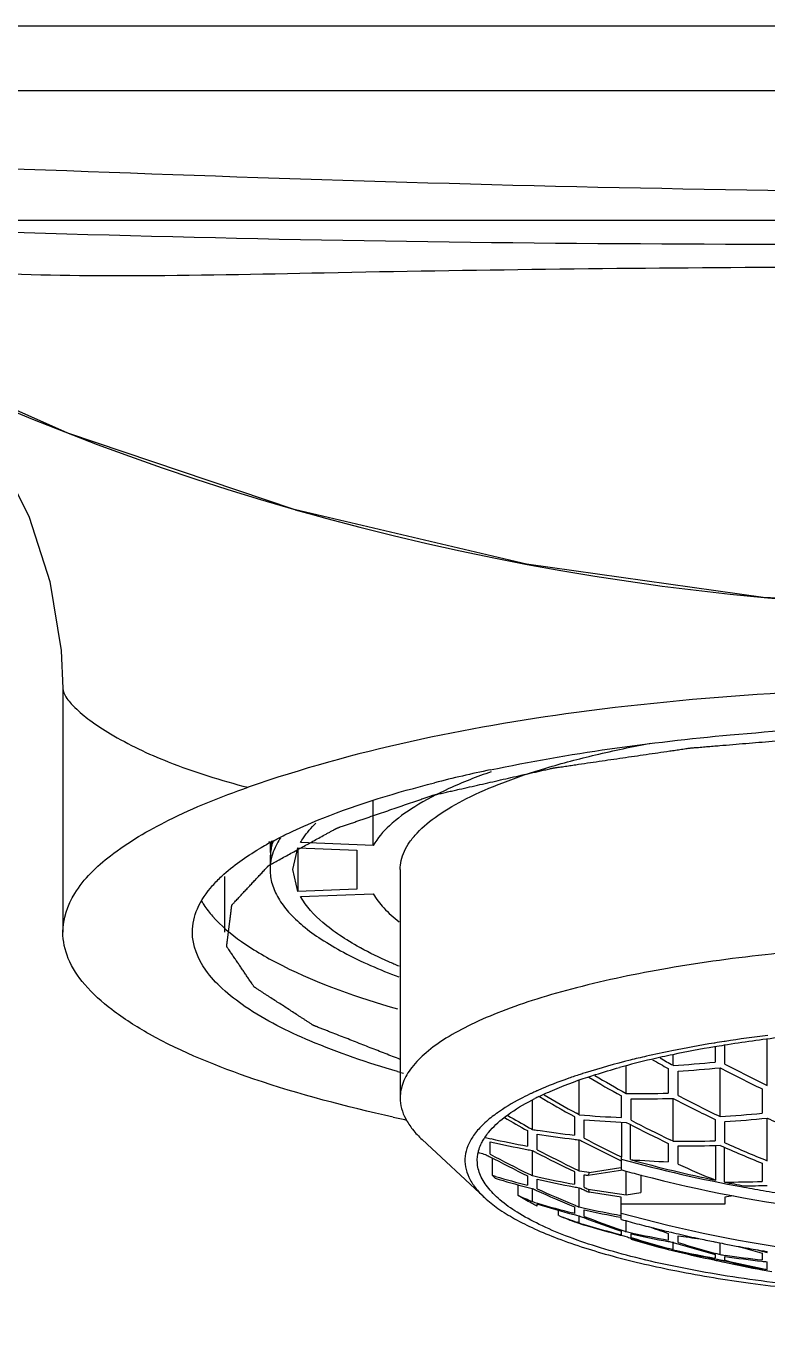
# Model space of a CAD drawing. Extents: x 1723 to 2513, y 4681 to 5260.
# Drawn here: x 1880.47 to 1891.91, y 5091.84 to 5111.86 of the extents above; entities that cross this region are included whole.
import ezdxf

# ---------------------------------------------------------------- set-up
doc = ezdxf.new("R2010")
doc.units = 0
doc.header["$LTSCALE"] = 30
doc.header["$MEASUREMENT"] = 0
doc.layers.add('80T168S5401_DXF_CONTINUOUS_LINE', color=7, linetype='CONTINUOUS')
doc.layers.add('M24421NP-R06DXF_CONTINUOUS_LINE', color=7, linetype='CONTINUOUS')

msp = doc.modelspace()

# ---------------------------------------------------------------- linework, layer by layer
at = {"layer": '80T168S5401_DXF_CONTINUOUS_LINE', "color": 7, "linetype": 'Continuous'}
for p, q in [((1874.538, 5111.861), (1916.538, 5111.861)), ((1874.538, 5108.861), (1916.538, 5108.861)), ((1881.038, 5101.625), (1881.038, 5097.861))]:
    msp.add_line(p, q, dxfattribs=at)
at = {"layer": '80T168S5401_DXF_CONTINUOUS_LINE', "color": 9, "linetype": 'Continuous'}
msp.add_line((1916.538, 5110.861), (1874.538, 5110.861), dxfattribs=at)
at = {"layer": '80T168S5401_DXF_CONTINUOUS_LINE', "color": 6, "linetype": 'Continuous'}
msp.add_line((1884.627, 5104.388), (1884.816, 5104.334), dxfattribs=at)
at = {"layer": '80T168S5401_DXF_CONTINUOUS_LINE', "color": 2, "linetype": 'Continuous'}
msp.add_line((1883.538, 5097.861), (1883.538, 5098.719), dxfattribs=at)
at = {"layer": '80T168S5401_DXF_CONTINUOUS_LINE', "color": 6, "linetype": 'Continuous'}
msp.add_lwpolyline([(1895.538, 5102.861), (1891.853, 5103.032), (1888.2, 5103.544), (1884.609, 5104.393), (1881.114, 5105.571), (1877.742, 5107.067), (1874.538, 5108.861)], dxfattribs=at)
at = {"layer": '80T168S5401_DXF_CONTINUOUS_LINE', "color": 7, "linetype": 'Continuous'}
msp.add_lwpolyline([(1877.684, 5107.574), (1877.654, 5107.59), (1877.722, 5107.552), (1877.986, 5107.386), (1878.443, 5107.052), (1878.992, 5106.562), (1879.552, 5105.93), (1880.075, 5105.163), (1880.517, 5104.272), (1880.839, 5103.28), (1881.013, 5102.21), (1881.038, 5101.625)], dxfattribs=at)
for centre, radius, start, end in [((1895.538, 5142.611), 39.75, 245.5565, 294.4671), ((1891.994, 5079.622), 21.199, 101.8572, 104.2395), ((1886.658, 5094.811), 5.051, 119.3694, 120.8018), ((1886.89, 5094.4), 5.523, 118.2479, 119.3736), ((1885.339, 5100.045), 1.364, 214.92, 216.2994), ((1890.76, 5111.393), 16.332, 253.8016, 254.1531), ((1891.965, 5121.445), 27.076, 257.5745, 258.0132)]:
    msp.add_arc(centre, radius, start, end, dxfattribs=at)
at = {"layer": '80T168S5401_DXF_CONTINUOUS_LINE', "color": 9, "linetype": 'Continuous'}
for points, knots in [([(1895.538, 5109.294), (1892.036, 5109.295), (1885.034, 5109.448), (1878.037, 5109.742), (1874.538, 5109.862)], [0, 0, 0, 0, 0.499989, 1, 1, 1, 1]), ([(1895.538, 5108.478), (1892.036, 5108.481), (1885.034, 5108.49), (1878.036, 5108.741), (1874.538, 5108.861)], [0, 0, 0, 0, 0.500083, 1, 1, 1, 1]), ([(1895.538, 5076.661), (1894.472, 5076.661), (1892.363, 5076.724), (1889.274, 5077.055), (1886.352, 5077.626), (1883.673, 5078.468), (1881.305, 5079.637), (1879.314, 5081.163), (1877.733, 5083.03), (1876.559, 5085.196), (1875.737, 5087.604), (1874.993, 5091.169), (1874.615, 5096.011), (1874.533, 5102.091), (1874.537, 5106.267), (1874.538, 5108.393)], [0, 0, 0, 0, 0.070379, 0.139162, 0.204889, 0.266587, 0.324081, 0.378291, 0.431013, 0.484358, 0.539929, 0.598451, 0.724359, 0.859665, 1, 1, 1, 1]), ([(1876.3, 5108.328), (1876.363, 5108.331), (1876.538, 5108.313), (1876.869, 5108.277), (1877.347, 5108.222), (1878.288, 5108.129), (1879.871, 5108.026), (1882.256, 5107.987), (1885.204, 5108.055), (1889.701, 5108.128), (1893.19, 5108.144), (1895.538, 5108.143)], [0, 0, 0, 0, 0.009922, 0.027165, 0.052033, 0.084774, 0.174635, 0.299033, 0.456419, 0.634055, 1, 1, 1, 1]), ([(1881.038, 5101.625), (1881.038, 5101.579), (1881.095, 5101.467), (1881.24, 5101.307), (1881.473, 5101.115), (1881.94, 5100.811), (1882.749, 5100.431), (1883.479, 5100.204), (1883.898, 5100.099)], [0, 0, 0, 0, 0.041347, 0.106821, 0.197159, 0.311625, 0.61008, 1, 1, 1, 1])]:
    msp.add_open_spline(points, degree=3, knots=knots, dxfattribs=at)
at = {"layer": '80T168S5401_DXF_CONTINUOUS_LINE', "color": 7, "linetype": 'Continuous'}
for points, knots in [([(1895.538, 5076.661), (1894.464, 5076.661), (1892.858, 5076.715), (1890.739, 5076.902), (1889.189, 5077.101), (1887.684, 5077.363), (1886.237, 5077.692), (1884.858, 5078.095), (1883.152, 5078.721), (1881.573, 5079.517), (1880.18, 5080.502), (1879.25, 5081.314), (1878.425, 5082.211), (1877.702, 5083.187), (1877.078, 5084.238), (1876.546, 5085.359), (1876.098, 5086.544), (1875.598, 5088.224), (1875.15, 5090.461), (1874.828, 5093.277), (1874.653, 5096.23), (1874.571, 5099.292), (1874.542, 5102.437), (1874.537, 5105.636), (1874.538, 5107.784), (1874.538, 5108.861)], [0, 0, 0, 0, 0.070161, 0.104828, 0.138927, 0.172221, 0.204553, 0.23582, 0.265997, 0.323222, 0.350563, 0.3773, 0.403685, 0.430001, 0.45651, 0.483435, 0.510945, 0.539154, 0.597858, 0.659643, 0.724191, 0.791046, 0.859723, 0.929617, 1, 1, 1, 1]), ([(1895.538, 5101.656), (1894.411, 5101.656), (1892.215, 5101.594), (1888.303, 5101.241), (1885.535, 5100.669), (1883.898, 5100.099)], [0, 0, 0, 0, 0.286744, 0.558738, 1, 1, 1, 1]), ([(1887.638, 5100.368), (1888.86, 5100.626), (1891.49, 5100.984), (1894.139, 5101.096), (1895.538, 5101.096)], [0, 0, 0, 0, 0.471597, 1, 1, 1, 1]), ([(1884.587, 5099.421), (1884.74, 5099.493), (1885.451, 5099.798), (1886.195, 5100.021), (1886.779, 5100.169)], [0, 0, 0, 0, 0.2197, 1, 1, 1, 1]), ([(1881.038, 5097.861), (1881.038, 5098.069), (1881.209, 5098.544), (1881.82, 5099.122), (1882.74, 5099.658), (1883.48, 5099.954), (1883.898, 5100.099)], [0, 0, 0, 0, 0.164085, 0.374107, 0.651366, 1, 1, 1, 1]), ([(1884.276, 5099.265), (1884.3, 5099.278), (1884.403, 5099.332), (1884.507, 5099.384), (1884.587, 5099.421)], [0, 0, 0, 0, 0.242638, 1, 1, 1, 1]), ([(1883.351, 5098.581), (1883.396, 5098.632), (1883.611, 5098.85), (1883.866, 5099.027), (1884.071, 5099.149)], [0, 0, 0, 0, 0.220636, 1, 1, 1, 1]), ([(1883.038, 5097.861), (1883.038, 5097.985), (1883.101, 5098.253), (1883.257, 5098.474), (1883.351, 5098.581)], [0, 0, 0, 0, 0.464219, 1, 1, 1, 1]), ([(1883.18, 5098.341), (1883.191, 5098.322), (1883.243, 5098.239), (1883.302, 5098.163), (1883.351, 5098.107)], [0, 0, 0, 0, 0.238542, 1, 1, 1, 1]), ([(1883.351, 5098.107), (1883.482, 5097.959), (1883.825, 5097.674), (1884.76, 5097.14), (1885.596, 5096.852), (1886.204, 5096.675)], [0, 0, 0, 0, 0.183719, 0.411065, 1, 1, 1, 1]), ([(1886.139, 5095.004), (1885.413, 5095.164), (1884.126, 5095.502), (1882.67, 5096.087), (1881.816, 5096.626), (1881.382, 5097.015), (1881.105, 5097.425), (1881.038, 5097.723), (1881.038, 5097.861)], [0, 0, 0, 0, 0.363333, 0.649359, 0.762001, 0.855366, 0.932559, 1, 1, 1, 1]), ([(1886.204, 5095.709), (1885.746, 5095.842), (1884.937, 5096.116), (1884.031, 5096.565), (1883.509, 5096.966), (1883.177, 5097.32), (1883.038, 5097.654), (1883.038, 5097.861)], [0, 0, 0, 0, 0.356136, 0.637141, 0.749772, 0.845488, 1, 1, 1, 1])]:
    msp.add_open_spline(points, degree=3, knots=knots, dxfattribs=at)
at = {"layer": '80T168S5401_DXF_CONTINUOUS_LINE', "color": 2, "linetype": 'Continuous'}
msp.add_open_spline([(1886.246, 5095.896), (1886.169, 5095.926), (1886.016, 5095.986), (1885.786, 5096.076), (1885.557, 5096.166), (1885.365, 5096.241), (1885.231, 5096.293), (1885.154, 5096.323), (1885.097, 5096.346), (1885.049, 5096.365), (1885.011, 5096.38), (1884.982, 5096.391), (1884.958, 5096.4), (1884.941, 5096.407), (1884.932, 5096.411), (1884.925, 5096.413), (1884.919, 5096.416), (1884.914, 5096.418), (1884.909, 5096.419), (1884.905, 5096.422), (1884.898, 5096.426), (1884.89, 5096.432), (1884.877, 5096.44), (1884.861, 5096.451), (1884.834, 5096.468), (1884.802, 5096.489), (1884.762, 5096.515), (1884.723, 5096.54), (1884.684, 5096.565), (1884.631, 5096.599), (1884.566, 5096.642), (1884.487, 5096.693), (1884.409, 5096.744), (1884.33, 5096.795), (1884.265, 5096.837), (1884.212, 5096.871), (1884.173, 5096.897), (1884.134, 5096.922), (1884.101, 5096.943), (1884.075, 5096.96), (1884.055, 5096.973), (1884.039, 5096.984), (1884.026, 5096.992), (1884.016, 5096.999), (1884.008, 5097.004), (1884.002, 5097.008), (1883.999, 5097.01), (1883.996, 5097.011), (1883.994, 5097.013), (1883.993, 5097.015), (1883.99, 5097.019), (1883.986, 5097.025), (1883.982, 5097.032), (1883.975, 5097.041), (1883.968, 5097.052), (1883.959, 5097.065), (1883.946, 5097.083), (1883.925, 5097.115), (1883.894, 5097.16), (1883.858, 5097.214), (1883.821, 5097.268), (1883.785, 5097.322), (1883.748, 5097.376), (1883.711, 5097.43), (1883.681, 5097.475), (1883.656, 5097.511), (1883.638, 5097.538), (1883.62, 5097.565), (1883.604, 5097.588), (1883.592, 5097.606), (1883.584, 5097.617), (1883.578, 5097.626), (1883.574, 5097.632), (1883.571, 5097.636), (1883.57, 5097.639), (1883.569, 5097.64), (1883.568, 5097.642), (1883.568, 5097.643), (1883.568, 5097.645), (1883.569, 5097.648), (1883.569, 5097.653), (1883.57, 5097.66), (1883.571, 5097.667), (1883.572, 5097.676), (1883.574, 5097.688), (1883.575, 5097.701), (1883.577, 5097.715), (1883.579, 5097.733), (1883.582, 5097.756), (1883.586, 5097.784), (1883.59, 5097.82), (1883.596, 5097.866), (1883.603, 5097.921), (1883.609, 5097.976), (1883.616, 5098.03), (1883.623, 5098.085), (1883.629, 5098.131), (1883.633, 5098.167), (1883.636, 5098.19), (1883.638, 5098.209), (1883.64, 5098.222), (1883.642, 5098.236), (1883.643, 5098.247), (1883.644, 5098.257), (1883.645, 5098.263), (1883.646, 5098.269), (1883.646, 5098.274), (1883.647, 5098.277), (1883.647, 5098.279), (1883.647, 5098.28), (1883.648, 5098.281), (1883.65, 5098.282), (1883.652, 5098.284), (1883.654, 5098.287), (1883.66, 5098.294), (1883.669, 5098.303), (1883.682, 5098.317), (1883.698, 5098.334), (1883.718, 5098.356), (1883.743, 5098.382), (1883.767, 5098.408), (1883.791, 5098.435), (1883.824, 5098.47), (1883.865, 5098.513), (1883.913, 5098.566), (1883.962, 5098.618), (1884.011, 5098.671), (1884.052, 5098.714), (1884.084, 5098.749), (1884.109, 5098.775), (1884.133, 5098.802), (1884.153, 5098.824), (1884.17, 5098.841), (1884.182, 5098.854), (1884.192, 5098.865), (1884.2, 5098.874), (1884.205, 5098.879), (1884.209, 5098.884), (1884.212, 5098.886), (1884.214, 5098.889), (1884.215, 5098.89), (1884.219, 5098.892), (1884.222, 5098.894), (1884.227, 5098.896), (1884.235, 5098.901), (1884.244, 5098.906), (1884.255, 5098.912), (1884.27, 5098.92), (1884.297, 5098.935), (1884.334, 5098.955), (1884.395, 5098.988), (1884.47, 5099.03), (1884.56, 5099.079), (1884.651, 5099.129), (1884.741, 5099.179), (1884.832, 5099.228), (1884.922, 5099.278), (1885.012, 5099.328), (1885.088, 5099.369), (1885.148, 5099.402), (1885.186, 5099.423), (1885.212, 5099.437), (1885.227, 5099.445), (1885.238, 5099.452), (1885.248, 5099.457), (1885.255, 5099.461), (1885.26, 5099.464), (1885.264, 5099.466), (1885.266, 5099.467), (1885.271, 5099.469), (1885.276, 5099.47), (1885.282, 5099.473), (1885.293, 5099.476), (1885.306, 5099.481), (1885.328, 5099.488), (1885.354, 5099.497), (1885.386, 5099.508), (1885.429, 5099.523), (1885.482, 5099.541), (1885.546, 5099.563), (1885.61, 5099.585), (1885.695, 5099.614), (1885.801, 5099.651), (1885.929, 5099.694), (1886.057, 5099.738), (1886.184, 5099.782), (1886.312, 5099.826), (1886.419, 5099.862), (1886.504, 5099.892), (1886.568, 5099.913), (1886.621, 5099.932), (1886.663, 5099.946), (1886.695, 5099.957), (1886.722, 5099.966), (1886.739, 5099.972), (1886.747, 5099.975), (1886.751, 5099.976), (1886.753, 5099.977), (1886.757, 5099.978), (1886.762, 5099.979), (1886.771, 5099.981), (1886.784, 5099.984), (1886.801, 5099.988), (1886.821, 5099.992), (1886.847, 5099.998), (1886.88, 5100.006), (1886.934, 5100.018), (1887, 5100.033), (1887.08, 5100.051), (1887.186, 5100.075), (1887.319, 5100.105), (1887.479, 5100.141), (1887.639, 5100.177), (1887.798, 5100.213), (1887.958, 5100.25), (1888.091, 5100.28), (1888.197, 5100.304), (1888.277, 5100.322), (1888.357, 5100.34), (1888.423, 5100.355), (1888.477, 5100.367), (1888.517, 5100.376), (1888.55, 5100.384), (1888.576, 5100.39), (1888.593, 5100.393), (1888.605, 5100.396), (1888.611, 5100.397), (1888.619, 5100.398), (1888.628, 5100.4), (1888.644, 5100.402), (1888.662, 5100.405), (1888.708, 5100.411), (1888.776, 5100.421), (1888.867, 5100.435), (1888.988, 5100.452), (1889.139, 5100.475), (1889.32, 5100.501), (1889.502, 5100.528), (1889.683, 5100.554), (1889.865, 5100.581), (1890.046, 5100.607), (1890.228, 5100.634), (1890.379, 5100.656), (1890.485, 5100.671), (1890.545, 5100.68), (1890.591, 5100.687), (1890.636, 5100.693), (1890.674, 5100.699), (1890.704, 5100.703), (1890.723, 5100.706), (1890.74, 5100.707), (1890.757, 5100.709), (1890.778, 5100.711), (1890.803, 5100.713), (1890.837, 5100.715), (1890.895, 5100.72), (1890.98, 5100.727), (1891.081, 5100.736), (1891.215, 5100.747), (1891.383, 5100.761), (1891.585, 5100.778), (1891.787, 5100.794), (1891.989, 5100.811), (1892.191, 5100.828), (1892.393, 5100.844), (1892.561, 5100.858), (1892.696, 5100.87), (1892.797, 5100.878), (1892.881, 5100.885), (1892.948, 5100.89), (1892.99, 5100.894), (1893.024, 5100.897), (1893.045, 5100.899), (1893.062, 5100.9), (1893.074, 5100.901), (1893.088, 5100.901), (1893.105, 5100.902), (1893.128, 5100.902), (1893.163, 5100.903), (1893.207, 5100.904), (1893.26, 5100.906), (1893.331, 5100.908), (1893.454, 5100.911), (1893.631, 5100.916), (1893.913, 5100.923), (1894.266, 5100.933), (1894.69, 5100.944), (1895.114, 5100.956), (1895.397, 5100.963), (1895.538, 5100.967)], degree=3, knots=[0, 0, 0, 0, 0.015625, 0.03125, 0.046875, 0.0625, 0.070312, 0.074219, 0.078125, 0.082031, 0.083984, 0.085938, 0.087891, 0.088867, 0.089355, 0.089844, 0.090332, 0.090576, 0.09082, 0.091309, 0.091797, 0.092773, 0.09375, 0.095703, 0.097656, 0.101562, 0.105469, 0.109375, 0.113281, 0.117188, 0.125, 0.132812, 0.140625, 0.148438, 0.15625, 0.160156, 0.164062, 0.167969, 0.171875, 0.173828, 0.175781, 0.177734, 0.178711, 0.179688, 0.180664, 0.181152, 0.181396, 0.181641, 0.181885, 0.182129, 0.182617, 0.183594, 0.18457, 0.185547, 0.1875, 0.189453, 0.191406, 0.195312, 0.203125, 0.210938, 0.21875, 0.226562, 0.234375, 0.242188, 0.25, 0.253906, 0.257812, 0.261719, 0.265625, 0.267578, 0.269531, 0.270508, 0.271484, 0.271973, 0.272461, 0.272583, 0.272705, 0.272949, 0.273193, 0.273438, 0.274414, 0.275391, 0.276367, 0.277344, 0.279297, 0.28125, 0.283203, 0.285156, 0.289062, 0.292969, 0.296875, 0.304688, 0.3125, 0.320312, 0.328125, 0.335938, 0.34375, 0.347656, 0.351562, 0.353516, 0.355469, 0.357422, 0.359375, 0.360352, 0.361328, 0.362305, 0.362793, 0.363281, 0.363525, 0.363647, 0.36377, 0.364014, 0.364258, 0.364746, 0.365234, 0.367188, 0.369141, 0.371094, 0.375, 0.378906, 0.382812, 0.386719, 0.390625, 0.398438, 0.40625, 0.414062, 0.421875, 0.429688, 0.433594, 0.4375, 0.441406, 0.445312, 0.447266, 0.449219, 0.451172, 0.452148, 0.453125, 0.453613, 0.454102, 0.454346, 0.45459, 0.454834, 0.455078, 0.455566, 0.456055, 0.457031, 0.458008, 0.458984, 0.460938, 0.464844, 0.46875, 0.476562, 0.484375, 0.492188, 0.5, 0.507812, 0.515625, 0.523438, 0.53125, 0.535156, 0.539062, 0.541016, 0.541992, 0.542969, 0.543945, 0.544434, 0.544922, 0.545166, 0.54541, 0.545654, 0.545898, 0.546387, 0.546875, 0.547852, 0.548828, 0.550781, 0.552734, 0.554688, 0.558594, 0.5625, 0.566406, 0.570312, 0.578125, 0.585938, 0.59375, 0.601562, 0.609375, 0.617188, 0.621094, 0.625, 0.628906, 0.630859, 0.632812, 0.634766, 0.635742, 0.635986, 0.63623, 0.636353, 0.636475, 0.636719, 0.637207, 0.637695, 0.638672, 0.639648, 0.640625, 0.642578, 0.644531, 0.648438, 0.652344, 0.65625, 0.664062, 0.671875, 0.679688, 0.6875, 0.695312, 0.703125, 0.707031, 0.710938, 0.714844, 0.71875, 0.720703, 0.722656, 0.724609, 0.725586, 0.726562, 0.727051, 0.727295, 0.727539, 0.728027, 0.728516, 0.729492, 0.730469, 0.734375, 0.738281, 0.742188, 0.75, 0.757812, 0.765625, 0.773438, 0.78125, 0.789062, 0.796875, 0.804688, 0.808594, 0.810547, 0.8125, 0.814453, 0.816406, 0.817383, 0.818359, 0.818848, 0.819336, 0.820312, 0.821289, 0.822266, 0.824219, 0.828125, 0.832031, 0.835938, 0.84375, 0.851562, 0.859375, 0.867188, 0.875, 0.882812, 0.890625, 0.894531, 0.898438, 0.902344, 0.904297, 0.90625, 0.907227, 0.908203, 0.908691, 0.90918, 0.909668, 0.910156, 0.911133, 0.912109, 0.914062, 0.916016, 0.917969, 0.921875, 0.929688, 0.9375, 0.953125, 0.96875, 0.984375, 1, 1, 1, 1], dxfattribs=at)
at = {"layer": 'M24421NP-R06DXF_CONTINUOUS_LINE', "color": 7, "linetype": 'Continuous'}
for p, q in [((1885.831, 5099.201), (1885.831, 5099.896)), ((1885.831, 5099.201), (1884.707, 5099.244)), ((1884.238, 5098.976), (1884.238, 5098.827)), ((1884.588, 5098.827), (1884.666, 5099.164)), ((1884.666, 5099.164), (1884.666, 5098.49)), ((1884.666, 5099.164), (1885.579, 5099.129)), ((1885.579, 5099.129), (1885.579, 5098.525)), ((1884.666, 5098.49), (1884.588, 5098.827)), ((1886.247, 5098.827), (1886.247, 5095.302)), ((1885.579, 5098.525), (1884.666, 5098.49)), ((1884.707, 5098.41), (1885.831, 5098.454)), ((1891.264, 5096.174), (1891.252, 5096.172)), ((1891.913, 5095.495), (1891.913, 5096.209)), ((1891.104, 5096.149), (1891.096, 5096.147)), ((1891.112, 5096.085), (1891.112, 5095.854)), ((1891.263, 5095.822), (1891.263, 5096.109)), ((1889.738, 5095.37), (1889.738, 5095.796)), ((1890.463, 5095.804), (1890.463, 5095.962)), ((1891.188, 5095.013), (1891.188, 5095.767)), ((1889.013, 5095.04), (1889.013, 5095.576)), ((1889.064, 5095.676), (1889.056, 5095.673)), ((1890.387, 5095.754), (1890.387, 5095.375)), ((1890.538, 5095.338), (1890.538, 5095.716)), ((1888.295, 5095.38), (1888.286, 5095.376)), ((1888.364, 5095.411), (1888.358, 5095.408)), ((1888.372, 5095.415), (1888.364, 5095.411)), ((1891.837, 5095.44), (1891.837, 5095.064)), ((1888.288, 5094.813), (1888.288, 5095.267)), ((1888.391, 5095.322), (1888.393, 5095.323)), ((1889.662, 5095.331), (1889.662, 5094.999)), ((1889.813, 5094.956), (1889.813, 5095.288)), ((1890.463, 5094.632), (1890.463, 5095.293)), ((1888.937, 5095.011), (1888.937, 5094.725)), ((1889.013, 5095.04), (1888.968, 5095.065)), ((1889.088, 5094.677), (1889.088, 5094.963)), ((1891.112, 5094.968), (1891.112, 5094.639)), ((1891.913, 5094.331), (1891.913, 5094.988)), ((1888.212, 5094.795), (1888.212, 5094.554)), ((1889.671, 5094.384), (1889.671, 5094.926)), ((1889.738, 5094.922), (1889.784, 5094.898)), ((1889.805, 5094.347), (1889.805, 5094.888)), ((1891.263, 5094.607), (1891.263, 5094.937)), ((1887.55, 5093.761), (1886.587, 5094.657)), ((1887.638, 5094.43), (1887.638, 5094.624)), ((1888.363, 5094.501), (1888.363, 5094.741)), ((1889.013, 5094.174), (1889.013, 5094.654)), ((1890.387, 5094.598), (1890.387, 5094.314)), ((1890.463, 5094.632), (1890.415, 5094.655)), ((1891.121, 5094.028), (1891.121, 5094.567)), ((1887.458, 5094.457), (1887.473, 5094.452)), ((1887.674, 5094.101), (1887.674, 5094.371)), ((1888.288, 5094.1), (1888.288, 5094.488)), ((1889.662, 5094.386), (1889.662, 5094.189)), ((1889.662, 5094.386), (1889.671, 5094.384)), ((1889.671, 5094.384), (1889.663, 5094.388)), ((1890.538, 5094.277), (1890.538, 5094.561)), ((1891.255, 5094.001), (1891.255, 5094.539)), ((1889.684, 5094.184), (1889.152, 5094.104)), ((1889.166, 5094.151), (1889.657, 5094.225)), ((1889.639, 5094.34), (1889.648, 5094.336)), ((1889.648, 5094.336), (1889.652, 5094.334)), ((1889.652, 5094.334), (1889.662, 5094.329)), ((1889.662, 5094.189), (1889.684, 5094.183)), ((1889.738, 5093.803), (1889.738, 5094.169)), ((1891.837, 5094.292), (1891.837, 5094.009)), ((1887.72, 5094.087), (1887.674, 5094.101)), ((1888.212, 5094.099), (1888.212, 5093.951)), ((1888.363, 5093.897), (1888.363, 5094.045)), ((1888.937, 5094.161), (1888.937, 5093.967)), ((1889.088, 5093.92), (1889.088, 5094.114)), ((1889.963, 5094.11), (1889.963, 5093.837)), ((1888.069, 5093.792), (1888.069, 5093.96)), ((1888.288, 5093.699), (1888.288, 5093.901)), ((1889.013, 5093.616), (1889.013, 5093.912)), ((1889.137, 5093.857), (1889.166, 5093.844)), ((1889.152, 5093.891), (1889.738, 5093.803)), ((1889.662, 5093.77), (1889.166, 5093.844)), ((1889.662, 5093.423), (1889.662, 5093.77)), ((1889.738, 5093.803), (1889.963, 5093.837)), ((1891.389, 5093.788), (1891.263, 5093.77)), ((1891.263, 5093.77), (1891.263, 5093.661)), ((1891.536, 5093.925), (1891.553, 5093.922)), ((1888.363, 5093.63), (1888.363, 5093.66)), ((1888.363, 5093.66), (1888.371, 5093.657)), ((1888.694, 5093.482), (1888.694, 5093.563)), ((1888.937, 5093.619), (1888.937, 5093.517)), ((1889.088, 5093.469), (1889.088, 5093.571)), ((1891.263, 5093.661), (1889.662, 5093.661)), ((1888.937, 5093.517), (1888.912, 5093.524)), ((1889.013, 5093.369), (1888.979, 5093.38)), ((1889.013, 5093.369), (1889.013, 5093.478)), ((1889.651, 5093.456), (1889.657, 5093.455)), ((1889.738, 5093.234), (1889.738, 5093.404)), ((1889.088, 5093.335), (1889.088, 5093.34)), ((1889.646, 5093.182), (1889.66, 5093.178)), ((1889.662, 5093.187), (1889.648, 5093.19)), ((1889.662, 5093.243), (1889.662, 5093.187)), ((1889.813, 5093.144), (1889.813, 5093.2)), ((1890.387, 5093.208), (1890.387, 5093.104)), ((1890.538, 5093.067), (1890.538, 5093.171)), ((1889.812, 5093.12), (1889.812, 5093.136)), ((1890.387, 5092.969), (1890.387, 5092.959)), ((1890.433, 5092.963), (1890.389, 5092.975)), ((1890.463, 5092.955), (1890.433, 5092.963)), ((1890.463, 5092.955), (1890.463, 5093.07)), ((1891.188, 5092.88), (1891.188, 5093.063)), ((1890.387, 5092.959), (1890.538, 5092.921)), ((1890.538, 5092.921), (1890.538, 5092.932)), ((1891.106, 5092.795), (1891.095, 5092.797)), ((1891.1, 5092.817), (1891.111, 5092.815)), ((1891.112, 5092.824), (1891.102, 5092.826)), ((1891.112, 5092.883), (1891.112, 5092.824)), ((1891.188, 5092.779), (1891.183, 5092.779)), ((1891.188, 5092.779), (1891.188, 5092.801)), ((1891.263, 5092.792), (1891.263, 5092.851)), ((1891.837, 5092.904), (1891.837, 5092.798)), ((1891.913, 5092.912), (1891.913, 5092.929)), ((1891.913, 5092.65), (1891.913, 5092.77)), ((1891.837, 5092.658), (1891.837, 5092.646)), ((1891.837, 5092.646), (1891.988, 5092.619))]:
    msp.add_line(p, q, dxfattribs=at)
for centre, radius, start, end in [((1885.081, 5099.161), 0.843, 174.3452, 179.9927), ((1885.086, 5099.162), 0.849, 180.0262, 188.3395), ((1885.078, 5098.976), 0.84, 175.7215, 179.9965), ((1885.103, 5098.974), 0.865, 168.2255, 175.6873), ((1885.007, 5098.827), 0.77, 169.5881, 179.9531), ((1887.967, 5101.869), 4.848, 241.0745, 241.2578), ((1894.414, 5075.938), 20.48, 98.8814, 99.3022), ((1894.677, 5074.846), 21.542, 96.8076, 99.1541), ((1894.739, 5073.779), 22.663, 97.1357, 98.8211), ((1893.565, 5080.533), 15.807, 101.3914, 102.8484), ((1893.455, 5081.561), 14.716, 101.7604, 103.0633), ((1894.111, 5077.755), 18.638, 99.3106, 101.3516), ((1893.947, 5079.201), 17.127, 99.5665, 101.7613), ((1894.359, 5076.856), 19.507, 99.1714, 99.6167), ((1892.899, 5083.905), 12.307, 103.0058, 105.3906), ((1900.219, 5113.411), 20.21, 240.0981, 240.8905), ((1900.287, 5113.437), 20.185, 240.2198, 240.8754), ((1889.596, 5111.107), 15.328, 273.2425, 275.6781), ((1889.668, 5111.019), 15.328, 273.2541, 275.6896), ((1900.335, 5113.144), 19.638, 242.2381, 244.3595), ((1900.379, 5113.123), 19.556, 242.2155, 244.3461), ((1891.811, 5087.183), 8.927, 107.9804, 108.1773), ((1891.886, 5086.951), 9.17, 107.6526, 107.9238), ((1899.542, 5113.14), 20.365, 239.3467, 240.9807), ((1899.614, 5113.169), 20.356, 239.4009, 240.9758), ((1890.318, 5091.026), 4.801, 115.0314, 115.5595), ((1890.444, 5090.754), 5.101, 114.142, 114.9179), ((1889.948, 5110.48), 15.112, 269.202, 271.6649), ((1890.274, 5091.44), 4.315, 115.8774, 116.8155), ((1898.835, 5112.848), 20.398, 239.2329, 240.9742), ((1898.905, 5112.87), 20.391, 239.2264, 240.8347), ((1890.018, 5110.399), 15.112, 269.2225, 271.6854), ((1899.623, 5112.793), 19.752, 242.3696, 244.4763), ((1899.669, 5112.77), 19.679, 242.3567, 244.4715), ((1889.008, 5093.292), 2.179, 126.5294, 127.1073), ((1889.062, 5093.22), 2.269, 125.7214, 126.5278), ((1898.06, 5112.469), 20.232, 239.7173, 240.8747), ((1898.148, 5112.52), 20.267, 239.6539, 240.7284), ((1890.276, 5109.896), 14.91, 265.1417, 267.6428), ((1890.346, 5109.855), 14.945, 265.1717, 267.6669), ((1890.264, 5110.699), 15.713, 273.3699, 275.7459), ((1890.338, 5110.613), 15.704, 273.3777, 275.7552), ((1899.707, 5112.381), 19.059, 245.8613, 247.9839), ((1898.09, 5112.418), 20.15, 240.7293, 240.891), ((1890.576, 5109.321), 14.688, 261.0376, 261.3691), ((1890.588, 5109.403), 14.77, 261.371, 263.5839), ((1898.895, 5112.445), 19.771, 242.5591, 244.5127), ((1898.956, 5112.45), 19.739, 242.4069, 244.3608), ((1888.26, 5094.221), 0.847, 148.0023, 148.5347), ((1888.284, 5094.206), 0.876, 146.3817, 147.9962), ((1890.878, 5108.902), 14.593, 256.8697, 257.2153), ((1890.96, 5108.907), 14.664, 256.9074, 259.1607), ((1890.891, 5108.964), 14.656, 257.2168, 259.4672), ((1890.656, 5109.341), 14.779, 261.0736, 263.2901), ((1890.666, 5109.422), 14.861, 263.2885, 263.6111), ((1898.24, 5112.276), 19.892, 242.3619, 242.5252), ((1898.167, 5112.134), 19.732, 242.5239, 244.3948), ((1898.231, 5112.142), 19.713, 242.3672, 244.2371), ((1890.624, 5110.08), 15.449, 269.4009, 271.81), ((1890.696, 5110.001), 15.44, 269.4151, 271.8257), ((1898.992, 5112.039), 19.135, 245.9308, 248.0439), ((1899.042, 5112.016), 19.068, 245.9235, 248.0441), ((1891.277, 5108.585), 14.636, 254.9372, 255.2996), ((1896.752, 5111.698), 19.562, 241.9815, 242.1763), ((1896.675, 5111.551), 19.396, 242.1748, 244.1308), ((1896.743, 5111.558), 19.398, 242.0068, 243.9611), ((1890.972, 5108.969), 14.727, 259.1595, 259.4975), ((1897.501, 5111.978), 19.767, 242.2207, 242.3991), ((1897.424, 5111.831), 19.602, 242.3976, 244.3434), ((1897.49, 5111.837), 19.592, 242.2355, 244.1802), ((1897.417, 5111.688), 19.426, 244.1817, 244.3648), ((1891.268, 5108.943), 14.94, 261.3176, 261.9131), ((1895.522, 5115.61), 22.048, 254.5871, 259.5843), ((1895.511, 5115.438), 22.039, 254.6689, 255.4194), ((1890.96, 5109.514), 15.211, 265.6444, 267.8433), ((1895.519, 5115.084), 21.51, 254.5937, 258.2023), ((1898.326, 5111.711), 19.094, 245.9283, 247.8299), ((1888.673, 5095.054), 1.381, 223.6698, 225.9677), ((1891.97, 5108.178), 14.745, 253.2184, 255.2041), ((1891.899, 5108.227), 14.744, 253.5345, 255.5183), ((1896.669, 5111.409), 19.231, 243.9626, 244.1617), ((1891.575, 5108.521), 14.791, 257.1606, 257.4915), ((1891.658, 5108.53), 14.855, 257.1853, 259.4161), ((1891.588, 5108.584), 14.855, 257.493, 259.7207), ((1891.339, 5108.893), 14.95, 261.3408, 261.5878), ((1889.624, 5093.986), 0.486, 160.1374, 165.9656), ((1891.313, 5109.694), 15.693, 269.7861, 271.9142), ((1895.527, 5115.122), 21.549, 258.5643, 259.3821), ((1895.279, 5110.484), 18.182, 246.6381, 247.3864), ((1891.98, 5108.217), 14.785, 255.2035, 255.5364), ((1896.086, 5110.98), 18.775, 245.4599, 245.6754), ((1896.019, 5110.832), 18.613, 245.6739, 247.6361), ((1896.091, 5110.842), 18.624, 245.4844, 247.4444), ((1891.67, 5108.593), 14.919, 259.4149, 259.7397), ((1896.842, 5111.25), 19.023, 245.6976, 245.896), ((1896.827, 5111.217), 18.987, 245.896, 246.1073), ((1896.92, 5111.278), 19.043, 245.7174, 245.9275), ((1889.624, 5094.009), 0.486, 194.0344, 199.8626), ((1895.53, 5115.651), 22.089, 259.6286, 260.5363), ((1891.385, 5109.696), 15.755, 270.6251, 271.9214), ((1895.532, 5115.663), 22.102, 260.5363, 261.5044), ((1892.599, 5107.83), 14.774, 253.0334, 253.357), ((1890.272, 5097.495), 4.31, 243.5293, 243.7164), ((1892.611, 5107.871), 14.817, 253.358, 255.5419), ((1892.684, 5107.828), 14.812, 253.0736, 255.3295), ((1896.029, 5110.693), 18.463, 247.4459, 247.6656), ((1892.283, 5108.163), 14.91, 257.3319, 257.6511), ((1892.367, 5108.174), 14.966, 257.3447, 259.5423), ((1892.296, 5108.226), 14.975, 257.6525, 259.8475), ((1891.295, 5099.867), 6.894, 247.8405, 250.334), ((1894.679, 5109.824), 17.403, 249.8872, 250.881), ((1892.695, 5107.871), 14.857, 255.3286, 255.6491), ((1891.638, 5100.82), 7.907, 250.3202, 251.192), ((1895.459, 5110.27), 17.987, 248.9978, 249.2335), ((1893.324, 5107.504), 14.778, 253.0403, 253.352), ((1895.405, 5110.125), 17.832, 249.232, 251.2139), ((1895.48, 5110.137), 17.851, 249.0197, 250.9989), ((1895.509, 5114.626), 21.994, 254.5845, 254.9483), ((1895.512, 5114.64), 22.009, 254.9484, 255.7063), ((1893.409, 5107.503), 14.807, 253.0344, 255.2779), ((1893.336, 5107.546), 14.822, 253.3531, 255.5939), ((1893.421, 5107.547), 14.853, 255.3331, 255.6429), ((1895.429, 5109.991), 17.697, 251.0004, 251.24), ((1893.002, 5107.826), 14.952, 257.3919, 257.7016), ((1893.087, 5107.84), 15.002, 257.3934, 259.6163), ((1893.015, 5107.89), 15.018, 257.7031, 259.9224), ((1896.136, 5110.288), 18.021, 250.3615, 251.3983), ((1895.516, 5114.654), 22.023, 255.7063, 256.5501), ((1895.519, 5114.665), 22.035, 256.55, 256.9539), ((1892.762, 5108.22), 15.212, 261.5942, 262.8879), ((1895.521, 5114.677), 22.047, 256.9539, 257.8431), ((1894.875, 5109.578), 17.205, 252.6266, 252.8815), ((1894.832, 5109.437), 17.057, 252.88, 254.8955), ((1894.071, 5107.243), 14.751, 253.2188, 255.5373), ((1894.91, 5109.451), 17.085, 252.6438, 254.6562), ((1893.1, 5107.905), 15.067, 259.615, 259.9211), ((1895.648, 5109.829), 17.543, 252.8081, 253.0474), ((1895.606, 5109.689), 17.396, 253.0459, 255.0312), ((1895.682, 5109.703), 17.413, 252.8196, 254.8024), ((1895.524, 5114.689), 22.059, 257.8431, 258.4749), ((1895.526, 5114.698), 22.068, 258.4749, 258.8287), ((1895.527, 5114.705), 22.075, 258.8287, 259.395), ((1896.366, 5109.955), 17.642, 253.8707, 254.1539), ((1895.528, 5114.709), 22.079, 259.395, 259.6285), ((1896.339, 5109.861), 17.545, 254.1532, 255.1316), ((1895.53, 5114.718), 22.088, 259.6285, 260.3934), ((1893.731, 5107.51), 14.918, 257.3433, 257.6452), ((1893.818, 5107.526), 14.958, 257.3333, 259.5288), ((1894.382, 5108.798), 16.334, 256.3899, 258.3895), ((1893.745, 5107.573), 14.982, 257.6466, 259.8383), ((1894.354, 5108.662), 16.196, 258.4334, 258.7113), ((1893.831, 5107.591), 15.025, 259.5693, 259.8688), ((1895.643, 5109.563), 17.267, 254.8038, 255.0473), ((1893.407, 5107.896), 15.179, 261.5936, 261.8902), ((1895.114, 5109.154), 16.818, 256.5008, 256.758), ((1894.472, 5107.215), 14.806, 257.1838, 257.4578), ((1894.486, 5107.278), 14.87, 257.4594, 259.741), ((1895.083, 5109.02), 16.681, 256.7566, 258.7814), ((1893.492, 5107.927), 15.239, 261.5909, 263.758), ((1895.161, 5109.036), 16.705, 256.5072, 258.5291), ((1893.418, 5107.98), 15.263, 261.8921, 264.0546), ((1896.415, 5109.879), 17.555, 254.5405, 254.9089), ((1893.501, 5108.011), 15.324, 263.7564, 264.0492), ((1895.531, 5114.724), 22.095, 260.3934, 260.5828), ((1896.403, 5109.835), 17.508, 254.9089, 255.1403), ((1895.134, 5108.903), 16.569, 258.5305, 258.7914)]:
    msp.add_arc(centre, radius, start, end, dxfattribs=at)
at = {"layer": 'M24421NP-R06DXF_CONTINUOUS_LINE', "color": 9, "linetype": 'Continuous'}
msp.add_arc((1885.1, 5099.152), 0.846, 171.992, 179.7242, dxfattribs=at)
at = {"layer": 'M24421NP-R06DXF_CONTINUOUS_LINE', "color": 7, "linetype": 'Continuous'}
for points, knots in [([(1886.247, 5098.827), (1886.247, 5098.875), (1886.259, 5098.973), (1886.309, 5099.117), (1886.393, 5099.26), (1886.556, 5099.456), (1886.847, 5099.692), (1887.295, 5099.948), (1887.856, 5100.19), (1888.523, 5100.412), (1889.288, 5100.614), (1889.831, 5100.727), (1890.117, 5100.78)], [0, 0, 0, 0, 0.031485, 0.064452, 0.100178, 0.139641, 0.232154, 0.345131, 0.479283, 0.634094, 0.808275, 1, 1, 1, 1]), ([(1887.654, 5100.339), (1887.432, 5100.262), (1887.027, 5100.104), (1886.495, 5099.829), (1886.093, 5099.54), (1885.897, 5099.314), (1885.831, 5099.201)], [0, 0, 0, 0, 0.322812, 0.595936, 0.819946, 1, 1, 1, 1]), ([(1884.707, 5099.244), (1884.722, 5099.27), (1884.79, 5099.378), (1884.875, 5099.475), (1884.945, 5099.544)], [0, 0, 0, 0, 0.23296, 1, 1, 1, 1]), ([(1884.398, 5099.318), (1884.38, 5099.29), (1884.314, 5099.18), (1884.267, 5099.058), (1884.25, 5098.966)], [0, 0, 0, 0, 0.266232, 1, 1, 1, 1]), ([(1884.256, 5099.15), (1884.258, 5099.161), (1884.268, 5099.206), (1884.282, 5099.25), (1884.294, 5099.282)], [0, 0, 0, 0, 0.246592, 1, 1, 1, 1]), ([(1884.238, 5098.827), (1884.238, 5098.753), (1884.261, 5098.599), (1884.363, 5098.375), (1884.527, 5098.157), (1884.753, 5097.945), (1885.038, 5097.739), (1885.523, 5097.456), (1885.933, 5097.281), (1886.225, 5097.171)], [0, 0, 0, 0, 0.081736, 0.169539, 0.268251, 0.381113, 0.510045, 0.656035, 1, 1, 1, 1]), ([(1885.622, 5097.625), (1885.516, 5097.684), (1885.319, 5097.802), (1884.995, 5098.045), (1884.795, 5098.257), (1884.707, 5098.41)], [0, 0, 0, 0, 0.299082, 0.564001, 1, 1, 1, 1]), ([(1885.831, 5098.454), (1885.876, 5098.375), (1885.998, 5098.218), (1886.146, 5098.087), (1886.23, 5098.023)], [0, 0, 0, 0, 0.461038, 1, 1, 1, 1]), ([(1886.232, 5097.334), (1886.178, 5097.356), (1885.976, 5097.443), (1885.777, 5097.54), (1885.635, 5097.618)], [0, 0, 0, 0, 0.26502, 1, 1, 1, 1]), ([(1895.538, 5097.706), (1894.933, 5097.706), (1893.746, 5097.676), (1892.023, 5097.544), (1890.433, 5097.329), (1889.225, 5097.079), (1888.374, 5096.839), (1887.831, 5096.651), (1887.361, 5096.451), (1886.968, 5096.24), (1886.656, 5096.02), (1886.427, 5095.791), (1886.282, 5095.552), (1886.247, 5095.381), (1886.247, 5095.302)], [0, 0, 0, 0, 0.181395, 0.356286, 0.518511, 0.662501, 0.726206, 0.783754, 0.834833, 0.87929, 0.917215, 0.949084, 0.976, 1, 1, 1, 1]), ([(1890.05, 5095.944), (1889.966, 5095.925), (1889.649, 5095.849), (1889.334, 5095.762), (1889.106, 5095.689)], [0, 0, 0, 0, 0.263848, 1, 1, 1, 1]), ([(1889.146, 5095.623), (1889.185, 5095.636), (1889.346, 5095.688), (1889.509, 5095.736), (1889.633, 5095.771)], [0, 0, 0, 0, 0.241308, 1, 1, 1, 1]), ([(1889.027, 5095.664), (1888.968, 5095.645), (1888.746, 5095.569), (1888.528, 5095.484), (1888.372, 5095.415)], [0, 0, 0, 0, 0.265745, 1, 1, 1, 1]), ([(1888.393, 5095.323), (1888.449, 5095.35), (1888.695, 5095.463), (1888.948, 5095.558), (1889.146, 5095.623)], [0, 0, 0, 0, 0.230148, 1, 1, 1, 1]), ([(1886.247, 5095.302), (1886.247, 5095.247), (1886.262, 5095.133), (1886.33, 5094.968), (1886.439, 5094.806), (1886.534, 5094.706), (1886.587, 5094.657)], [0, 0, 0, 0, 0.21962, 0.452633, 0.710113, 1, 1, 1, 1]), ([(1888.246, 5095.357), (1888.198, 5095.334), (1888.023, 5095.246), (1887.853, 5095.146), (1887.737, 5095.062)], [0, 0, 0, 0, 0.272189, 1, 1, 1, 1]), ([(1887.853, 5094.998), (1887.887, 5095.024), (1888.037, 5095.134), (1888.199, 5095.226), (1888.328, 5095.291)], [0, 0, 0, 0, 0.227444, 1, 1, 1, 1]), ([(1887.693, 5095.03), (1887.631, 5094.983), (1887.517, 5094.887), (1887.38, 5094.729), (1887.287, 5094.567), (1887.243, 5094.401), (1887.248, 5094.233), (1887.304, 5094.068), (1887.406, 5093.907), (1887.498, 5093.809), (1887.55, 5093.761)], [0, 0, 0, 0, 0.155469, 0.291323, 0.411071, 0.52021, 0.626168, 0.737085, 0.860017, 1, 1, 1, 1]), ([(1887.555, 5094.691), (1887.573, 5094.718), (1887.659, 5094.833), (1887.766, 5094.93), (1887.853, 5094.998)], [0, 0, 0, 0, 0.225686, 1, 1, 1, 1]), ([(1887.45, 5094.452), (1887.453, 5094.463), (1887.464, 5094.507), (1887.479, 5094.55), (1887.494, 5094.581)], [0, 0, 0, 0, 0.244254, 1, 1, 1, 1]), ([(1887.494, 5094.581), (1887.497, 5094.588), (1887.51, 5094.616), (1887.525, 5094.643), (1887.538, 5094.664)], [0, 0, 0, 0, 0.244602, 1, 1, 1, 1]), ([(1887.438, 5094.336), (1887.438, 5094.365), (1887.441, 5094.404), (1887.448, 5094.443), (1887.45, 5094.452)], [0, 0, 0, 0, 0.747495, 1, 1, 1, 1]), ([(1895.538, 5092.239), (1895.011, 5092.239), (1893.976, 5092.265), (1892.473, 5092.381), (1891.087, 5092.568), (1890.034, 5092.786), (1889.292, 5092.995), (1888.818, 5093.159), (1888.409, 5093.333), (1888.067, 5093.517), (1887.795, 5093.709), (1887.594, 5093.909), (1887.468, 5094.117), (1887.438, 5094.266), (1887.438, 5094.336)], [0, 0, 0, 0, 0.181395, 0.356286, 0.518511, 0.662502, 0.726205, 0.783755, 0.834834, 0.879289, 0.917215, 0.949084, 0.975999, 1, 1, 1, 1]), ([(1889.963, 5094.109), (1890.894, 5093.867), (1892.791, 5093.504), (1895.683, 5093.334), (1898.572, 5093.541), (1900.464, 5093.929), (1901.392, 5094.183)], [0, 0, 0, 0, 0.249872, 0.50003, 0.750172, 1, 1, 1, 1]), ([(1888.351, 5093.636), (1888.326, 5093.649), (1888.23, 5093.698), (1888.137, 5093.75), (1888.069, 5093.792)], [0, 0, 0, 0, 0.261741, 1, 1, 1, 1]), ([(1887.55, 5093.761), (1887.615, 5093.7), (1887.764, 5093.583), (1888.024, 5093.423), (1888.333, 5093.269), (1888.83, 5093.064), (1889.563, 5092.835), (1890.559, 5092.608), (1891.685, 5092.425), (1893.356, 5092.242), (1894.655, 5092.19), (1895.538, 5092.19)], [0, 0, 0, 0, 0.032096, 0.068928, 0.110648, 0.157258, 0.264578, 0.389162, 0.528387, 0.679059, 1, 1, 1, 1]), ([(1901.413, 5093.516), (1900.459, 5093.254), (1898.511, 5092.856), (1895.538, 5092.657), (1892.564, 5092.856), (1890.617, 5093.254), (1889.662, 5093.516)], [0, 0, 0, 0, 0.249841, 0.5, 0.750159, 1, 1, 1, 1])]:
    msp.add_open_spline(points, degree=3, knots=knots, dxfattribs=at)

doc.saveas('drawing.dxf')
